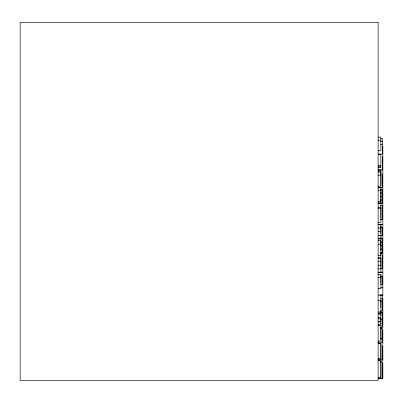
<?xml version="1.0" encoding="UTF-8"?>
<svg xmlns="http://www.w3.org/2000/svg" width="403" height="403" viewBox="0 0 403 403"><rect width="100%" height="100%" fill="white"/><g stroke="black" fill="none" stroke-linecap="round" stroke-linejoin="round"><path stroke-width="0.6" d="M378.12 137.116L380.865 137.116L380.865 150.813L378.12 150.813M380.558 138.466L382.387 138.466L382.387 154.047L378.12 154.047M378.12 140.168L380.865 140.168M380.558 141.458L382.387 141.458M380.558 144.38L382.387 144.38M378.12 154.621L380.865 154.621M378.12 165.729L380.865 165.729M378.12 166.827L380.865 166.827M378.12 167.603L380.865 167.603L380.865 153.981M378.12 169.713L382.387 169.713M378.12 170.217L382.387 170.217L382.387 156.49M378.12 171.013L380.865 171.013L380.865 185.632M378.12 171.99L380.971 171.99L380.971 186.216L378.12 186.216M378.12 175.164L380.971 175.164M378.12 187.34L382.387 187.34M378.12 187.531L382.387 187.531L382.387 173.849M378.12 187.687L380.865 187.687L380.865 201.515M378.12 187.848L380.865 187.848M380.558 189.591L382.387 189.591L382.387 203.364L378.12 203.364M380.558 189.753L382.387 189.753M378.12 190.176L380.971 190.176M380.558 192.956L382.387 192.956M380.558 196.513L382.387 196.513M380.558 200.024L382.387 200.024M378.12 201.707L380.971 201.707M378.12 202.85L380.971 202.85M380.558 203.198L382.387 203.198M378.12 203.656L380.971 203.656L380.971 189.511M380.482 205.691L382.85 205.691M378.12 207.197L380.971 207.197L380.971 222.375L378.12 222.375M378.12 208.23L380.971 208.23M380.558 219.428L382.387 219.428M380.558 219.625L382.387 219.625L382.387 205.943M378.12 224.511L382.85 224.506M378.12 224.683L382.85 224.693M380.558 227.257L382.387 227.257L382.387 235.543L380.558 235.543M378.12 228.022L380.971 228.022M378.12 231.73L380.971 231.73M378.12 235.392L380.971 235.392M378.12 238.702L380.971 238.702M380.558 238.732L382.387 238.732L382.387 252.5L380.558 252.5M378.12 238.873L380.971 238.873L380.971 224.511M380.558 238.893L382.387 238.893M378.12 240.415L380.865 240.415M380.558 242.097L382.387 242.097M378.12 244.193L380.971 244.193M380.558 245.654L382.387 245.654M380.558 249.165L382.387 249.165M380.558 252.338L382.387 252.338M380.482 253.336L382.85 253.336M378.12 255.245L380.971 255.245L380.971 241.024M378.12 257.98L380.971 257.98L380.971 272.342M378.12 258.152L380.971 258.152M378.12 261.492L380.971 261.492M378.12 265.199L380.971 265.199M380.558 268.569L382.387 268.569M380.558 268.761L382.387 268.761L382.387 255.079M378.12 268.866L380.971 268.866M378.12 272.176L382.85 272.151M378.12 272.337L382.85 272.337M378.12 274.493L380.971 274.493L380.971 288.714L378.12 288.714M380.558 276.398L382.387 276.398L382.387 284.684L380.558 284.684M378.12 277.662L380.971 277.662M380.482 287.777L382.85 287.777M380.482 294.936L382.85 294.936M378.12 295.107L380.865 295.107M380.558 295.399L382.387 295.399L382.387 310.98L380.558 310.98M380.558 298.396L382.387 298.396M378.12 300.512L380.971 300.512M380.558 301.313L382.387 301.313M378.12 312.048L380.971 312.048M380.558 312.33L382.387 312.33L382.387 325.982L380.558 325.982M378.12 313.191L380.971 313.191M378.12 313.761L380.865 313.761M378.12 313.992L380.971 313.992L380.971 299.847M380.558 315.131L382.387 315.131M378.12 317.75L380.865 317.75M378.12 318.788L380.971 318.788L380.971 321.644L378.12 321.644M380.558 319.1L382.387 319.1M378.12 321.846L380.865 321.846M380.558 323.181L382.387 323.181M378.12 324.657L380.865 324.657L380.865 310.945M378.12 325.483L380.971 325.483L380.971 340.711M380.482 327.82L382.85 327.82L382.85 298.588M380.558 328.531L382.387 328.531L382.387 341.145L378.12 341.145M380.558 338.465L382.387 338.465M380.558 338.55L382.387 338.55M378.12 342.525L382.85 342.525M378.12 343.341L380.865 343.341L380.865 358.005M378.12 343.537L380.971 343.537L380.971 358.766L378.12 358.766M378.12 359.184L382.387 359.184L382.387 344.585M378.12 360.015L382.85 360.015M378.12 360.74L380.865 360.74L380.865 377.43M380.558 361.914L382.387 361.914L382.387 378.528L378.12 378.528M378.12 377.535L380.971 377.535L380.971 361.35M378.12 378.775L382.85 378.775L382.85 362.66M382.85 145.997L382.85 296.044M382.85 329.659L382.85 343.819M382.85 345.86L382.85 360.604M380.865 204.104L380.865 217.847M380.865 225.514L380.865 233.836M380.865 237.035L380.865 250.862M380.865 253.457L380.865 267.194M380.865 274.861L380.865 283.183M380.865 294.467L380.865 308.088M380.865 327.216L380.865 339.885M378.12 22.518L20.15 22.518L20.15 380.482L378.12 380.482L378.12 22.518"/></g></svg>
